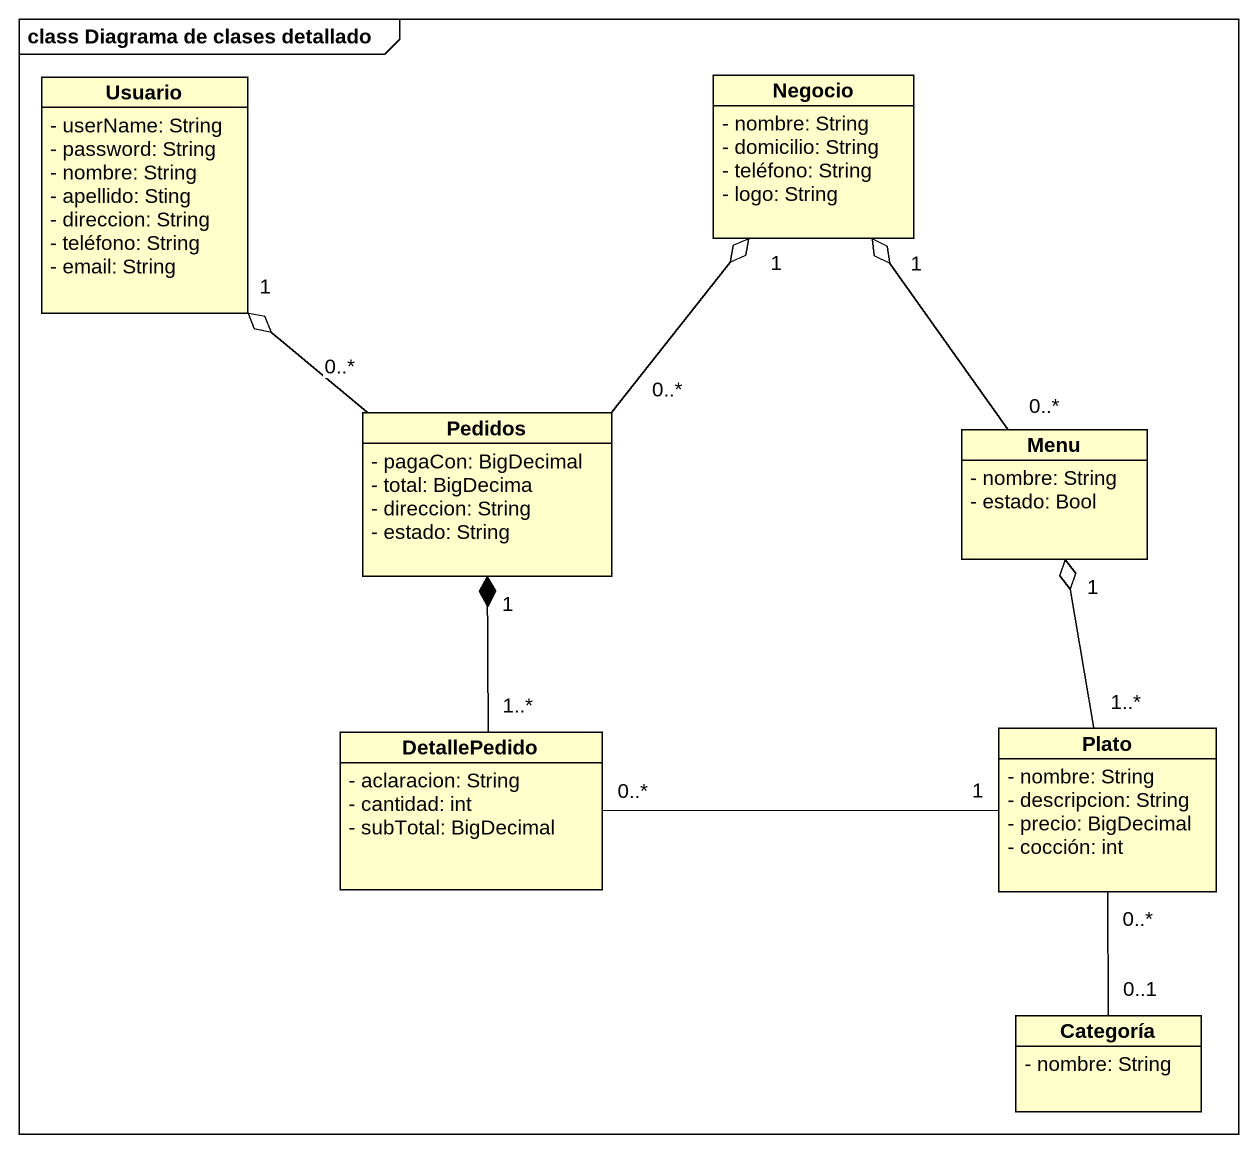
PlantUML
@startuml
mainframe class Diagrama de clases detallado
hide circle
hide empty members
skinparam classAttributeIconSize 0
class Usuario {
  - userName: String
  - password: String
  - nombre: String
  - apellido: Sting
  - direccion: String
  - teléfono: String
  - email: String
}
class Negocio {
  - nombre: String
  - domicilio: String
  - teléfono: String
  - logo: String
}
class Pedidos {
  - pagaCon: BigDecimal
  - total: BigDecima
  - direccion: String
  - estado: String
}
class Menu {
  - nombre: String
  - estado: Bool
}
class DetallePedido {
  - aclaracion: String
  - cantidad: int
  - subTotal: BigDecimal
}
class Plato {
  - nombre: String
  - descripcion: String
  - precio: BigDecimal
  - cocción: int
}
class Categoría {
  - nombre: String
}
Pedidos "0..*" -up-o "1" Usuario
Pedidos "0..*" -up-o "1" Negocio
Menu "0..*" -up-o "1" Negocio
DetallePedido "1..*" -up-* "1" Pedidos
DetallePedido "0..*" -right- "1" Plato
Plato "1..*" -up-o "1" Menu
Plato "0..*" -- "0..1" Categoría
@enduml
